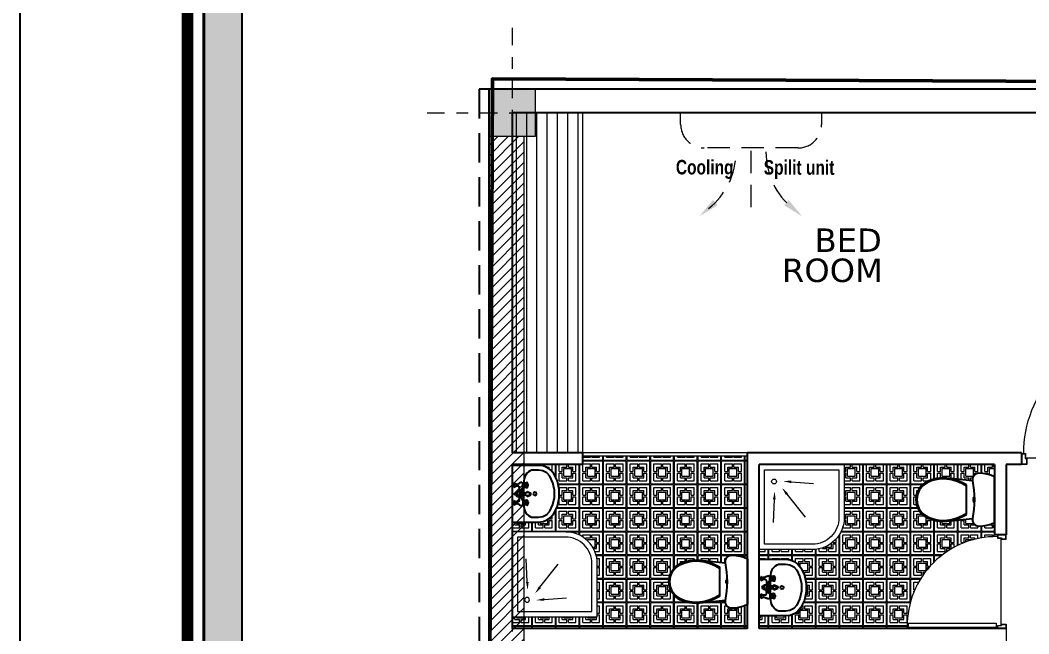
# Model space of a CAD drawing. Header units: inches. Extents: x 70 to 1974, y -315 to 363.
# Drawn here: x 101.33 to 109.92, y -282.8 to -277.57 of the extents above; entities that cross this region are included whole.
import ezdxf

# ---------------------------------------------------------------- set-up
doc = ezdxf.new("R2010")
doc.units = ezdxf.units.IN
doc.header["$MEASUREMENT"] = 0
for name, pattern in [('DASHDOT', [1, 0.5, -0.25, 0, -0.25]), ('DASHED2', [9.525, 6.35, -3.175]), ('HIDDEN', [0.375, 0.25, -0.125]), ('Ncc_0', [28, 4, 4, 4, 4, 4, 4, 4])]:
    doc.linetypes.add(name, pattern=pattern)
for name, color, linetype, lineweight in [('1', 19, 'Continuous', 5), ('3', 244, 'Continuous', 20), ('Building', 252, 'Ncc_0', 0), ('hidden line', 252, 'Continuous', 5), ('LAYER1', 8, 'Continuous', 9)]:
    doc.layers.add(name, color=color, linetype=linetype, lineweight=lineweight)
for name, color, linetype in [('7', 7, 'Continuous'), ('fer', 8, 'Continuous'), ('HID', 5, 'HIDDEN'), ('LNS', 55, 'Continuous')]:
    doc.layers.add(name, color=color, linetype=linetype)
doc.layers.add('AX', color=7, linetype='Continuous', lineweight=18, true_color=0xb7ad8f)
doc.styles.add('Italic', font='italic.shx', dxfattribs={"height": 0.7})
doc.styles.add('STYLE7', font='verdana.ttf')
pattern_1 = [(0, (-82.30616, -292.80701), (1e-16, 0.2015), [0.195, -0.0065]), (90, (-82.30616, -292.80701), (-0.2015, 2e-16), [0.195, -0.0065]), (0, (-82.30616, -292.61201), (1e-16, 0.2015), [0.195, -0.0065]), (90, (-82.11116, -292.80701), (-0.2015, 2e-16), [0.195, -0.0065]), (0, (-82.28016, -292.78101), (1e-16, 0.2015), [0.065, -0.013, 0.065, -0.0585]), (90, (-82.28016, -292.78101), (-0.2015, 2e-16), [0.065, -0.013, 0.065, -0.0585]), (0, (-82.28016, -292.63801), (1e-16, 0.2015), [0.065, -0.013, 0.065, -0.0585]), (90, (-82.13716, -292.78101), (-0.2015, 2e-16), [0.065, -0.013, 0.065, -0.0585]), (0, (-82.24116, -292.74201), (1e-16, 0.2015), [0.065, -0.1365]), (90, (-82.24116, -292.74201), (-0.2015, 2e-16), [0.065, -0.1365]), (0, (-82.24116, -292.67701), (1e-16, 0.2015), [0.065, -0.1365]), (90, (-82.17616, -292.74201), (-0.2015, 2e-16), [0.065, -0.1365]), (90, (-82.21516, -292.78101), (-0.2015, 2e-16), [0.026, -0.091, 0.026, -0.0585]), (90, (-82.20216, -292.78101), (-0.2015, 2e-16), [0.026, -0.091, 0.026, -0.0585]), (0, (-82.28016, -292.71601), (1e-16, 0.2015), [0.026, -0.091, 0.026, -0.0585]), (0, (-82.28016, -292.70301), (1e-16, 0.2015), [0.026, -0.091, 0.026, -0.0585]), (0, (-82.25416, -292.75501), (1e-16, 0.2015), [0.039, -0.013, 0.039, -0.1105]), (0, (-82.25416, -292.66401), (1e-16, 0.2015), [0.039, -0.013, 0.039, -0.1105]), (90, (-82.25416, -292.75501), (-0.2015, 2e-16), [0.039, -0.013, 0.039, -0.1105]), (90, (-82.16316, -292.75501), (-0.2015, 2e-16), [0.039, -0.013, 0.039, -0.1105])]

# ---------------------------------------------------------------- blocks, each defined once
blk = doc.blocks.new('DR100K')
at = {"color": 0}
blk.add_line((-0.0463, -0.0524), (-0.9537, -0.0524), dxfattribs=at)
at = {"color": 0, "linetype": 'Continuous'}
for p, q in [((-0.0591, -0.5731), (-0.0591, -0.1073)), ((-0.0591, -0.1073), (-0.0197, -0.1073)), ((-0.0192, -0.1073), (-0.0192, -0.0923)), ((-0.0192, -0.0923), (-0.0115, -0.0923)), ((-0.0115, -0.0923), (-0.0115, -0.5731)), ((-0.0591, -1.0389), (-0.0591, -0.5731)), ((-0.0115, -0.5731), (-0.0115, -1.0539)), ((-0.0197, -1.0389), (-0.0591, -1.0389)), ((-0.0192, -1.0539), (-0.0192, -1.0389)), ((-0.0115, -1.0539), (-0.0192, -1.0539))]:
    blk.add_line(p, q, dxfattribs=at)
for points in [[(-0.9537, -0.0524), (-0.9537, 0), (-1, 0), (-1, -0.0923), (-0.9658, -0.0923), (-0.9658, -0.0524)], [(-0.0463, -0.0524), (-0.0463, 0), (0, 0), (0, -0.0923), (-0.0342, -0.0923), (-0.0342, -0.0524)], [(-0.9557, -0.0505), (-0.9557, -0.0019), (-0.9981, -0.0019), (-0.9981, -0.0904), (-0.9677, -0.0904), (-0.9677, -0.0505)], [(-0.0443, -0.0505), (-0.0443, -0.0019), (-0.0019, -0.0019), (-0.0019, -0.0904), (-0.0323, -0.0904), (-0.0323, -0.0505)]]:
    blk.add_lwpolyline(points, close=True, dxfattribs=at)
blk.add_arc((-0.0294, -0.1026), 0.9514, 179.3821, 270.61611, dxfattribs=at)
blk = doc.blocks.new('PL_WC_1_UT')
at = {"layer": 'fer', "linetype": 'ByBlock'}
for p, q in [((-0.245, 0.608), (-0.256, 0.569)), ((-0.228, 0.645), (-0.245, 0.608)), ((0.228, 0.645), (-0.228, 0.645)), ((0.245, 0.608), (0.228, 0.645)), ((0.256, 0.569), (0.245, 0.608)), ((-0.264, 0.529), (-0.266, 0.488)), ((-0.256, 0.569), (-0.264, 0.529)), ((0.264, 0.529), (0.256, 0.569)), ((0.266, 0.488), (0.264, 0.529)), ((-0.266, 0.488), (-0.26, 0.46)), ((-0.26, 0.46), (-0.242, 0.438)), ((-0.242, 0.438), (-0.217, 0.426)), ((-0.217, 0.426), (-0.189, 0.425)), ((-0.189, 0.425), (-0.216, 0.168)), ((0.189, 0.425), (0.217, 0.426)), ((0.216, 0.168), (0.189, 0.425)), ((0.217, 0.426), (0.242, 0.438)), ((0.242, 0.438), (0.26, 0.46)), ((0.26, 0.46), (0.266, 0.488)), ((-0.216, 0.168), (-0.218, 0.117)), ((-0.218, 0.117), (-0.213, 0.066)), ((0.213, 0.066), (0.218, 0.117)), ((0.218, 0.117), (0.216, 0.168)), ((-0.213, 0.066), (-0.2, 0.016)), ((-0.2, 0.016), (-0.181, -0.032)), ((0.181, -0.032), (0.2, 0.016)), ((0.2, 0.016), (0.213, 0.066)), ((-0.181, -0.032), (-0.149, -0.078)), ((-0.149, -0.078), (-0.106, -0.113)), ((0.106, -0.113), (0.149, -0.078)), ((0.149, -0.078), (0.181, -0.032)), ((-0.106, -0.113), (-0.055, -0.136)), ((-0.055, -0.136), (0, -0.144)), ((0, -0.144), (0.055, -0.136)), ((0.055, -0.136), (0.106, -0.113))]:
    blk.add_line(p, q, dxfattribs=at)
at = {"layer": 'fer', "color": 0, "linetype": 'ByBlock'}
for p, q in [((-0.189, 0.425), (-0.142, 0.433)), ((-0.142, 0.433), (-0.095, 0.439)), ((-0.095, 0.439), (-0.048, 0.443)), ((-0.048, 0.443), (0, 0.444)), ((-0.024, 0.443), (-0.022, 0.44)), ((-0.022, 0.44), (-0.012, 0.433)), ((-0.012, 0.433), (0, 0.431)), ((-0.003, 0.444), (0, 0.443)), ((0, 0.443), (0.003, 0.444)), ((0, 0.444), (0.048, 0.443)), ((0, 0.431), (0.012, 0.433)), ((0.012, 0.433), (0.022, 0.44)), ((0.022, 0.44), (0.024, 0.443)), ((0.048, 0.443), (0.095, 0.439)), ((0.095, 0.439), (0.142, 0.433)), ((0.142, 0.433), (0.189, 0.425)), ((-0.173, 0.319), (-0.193, 0.271)), ((-0.162, 0.319), (-0.183, 0.27)), ((-0.148, 0.365), (-0.173, 0.319)), ((-0.136, 0.365), (-0.162, 0.319)), ((0.148, 0.365), (-0.148, 0.365)), ((0.162, 0.319), (0.136, 0.365)), ((0.173, 0.319), (0.148, 0.365)), ((0.183, 0.27), (0.162, 0.319)), ((0.193, 0.271), (0.173, 0.319)), ((-0.208, 0.22), (-0.216, 0.168)), ((-0.193, 0.271), (-0.208, 0.22)), ((-0.198, 0.219), (-0.207, 0.167)), ((-0.183, 0.27), (-0.198, 0.219)), ((0.198, 0.219), (0.183, 0.27)), ((0.208, 0.22), (0.193, 0.271)), ((0.207, 0.167), (0.198, 0.219)), ((0.216, 0.168), (0.208, 0.22)), ((-0.207, 0.167), (-0.209, 0.117)), ((-0.209, 0.117), (-0.203, 0.067)), ((0.203, 0.067), (0.209, 0.117)), ((0.209, 0.117), (0.207, 0.167)), ((-0.203, 0.067), (-0.191, 0.019)), ((-0.191, 0.019), (-0.172, -0.027)), ((0.172, -0.027), (0.191, 0.019)), ((0.191, 0.019), (0.203, 0.067)), ((-0.172, -0.027), (-0.142, -0.071)), ((-0.142, -0.071), (-0.101, -0.105)), ((0.101, -0.105), (0.142, -0.071)), ((0.142, -0.071), (0.172, -0.027)), ((-0.101, -0.105), (-0.053, -0.127)), ((-0.053, -0.127), (0, -0.134)), ((0, -0.134), (0.053, -0.127)), ((0.053, -0.127), (0.101, -0.105))]:
    blk.add_line(p, q, dxfattribs=at)
blk = doc.blocks.new('Bath4')
for p, q in [((-0.652, -0.5264), (-0.6377, -0.3365)), ((-0.5472, -0.5632), (-0.3492, -0.4082)), ((-0.5019, -0.6708), (-0.3044, -0.6801))]:
    blk.add_line(p, q)
for points in [[(-0.0742, -0.8), (-0.8, -0.8), (-0.8, -0.0742), (-0.3464, -0.0742, -0.414214), (-0.0742, -0.3464)], [(-0.1196, -0.7546), (-0.7546, -0.7546), (-0.7546, -0.1196), (-0.3464, -0.1196, -0.414214), (-0.1196, -0.3464)]]:
    blk.add_lwpolyline(points, format="xyb", close=True)
blk.add_circle((-0.6545, -0.6727), 0.0207)
for points in [[(-0.6633, -0.5255), (-0.6407, -0.5272), (-0.6571, -0.5942)], [(-0.5542, -0.5542), (-0.5402, -0.5721), (-0.6008, -0.6051)], [(-0.5014, -0.6595), (-0.5024, -0.6822), (-0.5699, -0.6677)]]:
    blk.add_solid(points)
blk = doc.blocks.new('DASTSHO')
at = {"layer": 'fer', "linetype": 'Continuous'}
h = blk.add_hatch(dxfattribs=at)
h.set_pattern_fill('EMPTY_FILL', color=256, scale=1000000.0, style=0)
h.set_pattern_definition([(0, (1000000, 1000000), (0, 1000000), [1e-05, -1000000])])
h.paths.add_polyline_path([(-0.3, 0), (-0.3, -0.28), (-0.297, -0.312), (-0.289, -0.342), (-0.276, -0.371), (-0.259, -0.398), (-0.237, -0.421), (-0.211, -0.44), (-0.145, -0.473), (-0.074, -0.493), (0, -0.5), (0.074, -0.493), (0.145, -0.473), (0.211, -0.44), (0.237, -0.421), (0.259, -0.398), (0.276, -0.371), (0.289, -0.342), (0.297, -0.312), (0.3, -0.28), (0.3, 0)], flags=0)
at = {"layer": 'fer', "linetype": 'ByBlock'}
for p, q in [((-0.3, 0), (-0.3, -0.28)), ((-0.27, 0), (-0.3, 0)), ((0.27, 0), (-0.27, 0)), ((0.3, 0), (0.27, 0)), ((0.3, -0.28), (0.3, 0)), ((-0.248, -0.206), (-0.25, -0.224)), ((-0.242, -0.189), (-0.248, -0.206)), ((-0.232, -0.172), (-0.242, -0.189)), ((-0.218, -0.157), (-0.232, -0.172)), ((-0.201, -0.145), (-0.218, -0.157)), ((-0.181, -0.134), (-0.201, -0.145)), ((-0.159, -0.127), (-0.181, -0.134)), ((-0.136, -0.122), (-0.159, -0.127)), ((-0.112, -0.12), (-0.136, -0.122)), ((-0.014, -0.12), (-0.112, -0.12)), ((0.112, -0.12), (0.008, -0.12)), ((0.136, -0.122), (0.112, -0.12)), ((0.159, -0.127), (0.136, -0.122)), ((0.181, -0.134), (0.159, -0.127)), ((0.201, -0.145), (0.181, -0.134)), ((0.218, -0.157), (0.201, -0.145)), ((0.232, -0.172), (0.218, -0.157)), ((0.242, -0.189), (0.232, -0.172)), ((0.248, -0.206), (0.242, -0.189)), ((0.25, -0.224), (0.248, -0.206)), ((-0.25, -0.224), (-0.25, -0.28)), ((0.25, -0.28), (0.25, -0.224))]:
    blk.add_line(p, q, dxfattribs=at)
at = {"layer": 'fer'}
for p, q in [((-0.124, -0.104), (-0.118, -0.113)), ((-0.116, -0.018), (-0.076, -0.018)), ((-0.116, -0.023), (-0.116, -0.018)), ((-0.116, -0.023), (-0.076, -0.023)), ((-0.116, -0.023), (-0.106, -0.038)), ((-0.106, -0.047), (-0.106, -0.038)), ((-0.076, -0.023), (-0.086, -0.038)), ((-0.086, -0.071), (-0.086, -0.038)), ((-0.076, -0.023), (-0.076, -0.018)), ((-0.061, -0.104), (-0.066, -0.106)), ((-0.057, -0.079), (-0.023, -0.079)), ((-0.04, -0.099), (-0.018, -0.099)), ((-0.014, -0.118), (-0.026, -0.066)), ((-0.016, -0.054), (0.01, -0.054)), ((-0.012, -0.14), (-0.012, -0.083)), ((0.005, -0.14), (0.005, -0.083)), ((0.008, -0.118), (0.02, -0.066)), ((0.034, -0.099), (0.012, -0.099)), ((0.051, -0.079), (0.017, -0.079)), ((0.055, -0.104), (0.06, -0.106)), ((0.07, -0.023), (0.07, -0.018)), ((0.11, -0.018), (0.07, -0.018)), ((0.07, -0.023), (0.08, -0.038)), ((0.11, -0.023), (0.07, -0.023)), ((0.08, -0.071), (0.08, -0.038)), ((0.11, -0.023), (0.1, -0.038)), ((0.1, -0.047), (0.1, -0.038)), ((0.11, -0.023), (0.11, -0.018)), ((0.117, -0.104), (0.112, -0.113)), ((-0.123, -0.153), (-0.118, -0.121)), ((-0.123, -0.16), (-0.123, -0.153)), ((-0.123, -0.16), (-0.123, -0.153)), ((-0.12, -0.153), (-0.116, -0.121)), ((-0.12, -0.16), (-0.12, -0.153)), ((-0.115, -0.121), (-0.119, -0.153)), ((-0.119, -0.16), (-0.119, -0.153)), ((-0.073, -0.164), (-0.119, -0.164)), ((-0.118, -0.121), (-0.118, -0.113)), ((-0.074, -0.113), (-0.118, -0.113)), ((-0.118, -0.153), (-0.114, -0.121)), ((-0.074, -0.121), (-0.118, -0.121)), ((-0.118, -0.16), (-0.118, -0.153)), ((-0.113, -0.121), (-0.116, -0.153)), ((-0.116, -0.16), (-0.116, -0.153)), ((-0.115, -0.153), (-0.112, -0.121)), ((-0.115, -0.16), (-0.115, -0.153)), ((-0.114, -0.153), (-0.11, -0.121)), ((-0.114, -0.16), (-0.114, -0.153)), ((-0.108, -0.153), (-0.106, -0.121)), ((-0.108, -0.164), (-0.108, -0.153)), ((-0.106, -0.153), (-0.104, -0.121)), ((-0.106, -0.164), (-0.106, -0.153)), ((-0.105, -0.165), (-0.105, -0.164)), ((-0.102, -0.121), (-0.103, -0.153)), ((-0.103, -0.164), (-0.103, -0.153)), ((-0.091, -0.169), (-0.101, -0.169)), ((-0.098, -0.153), (-0.098, -0.121)), ((-0.098, -0.164), (-0.098, -0.153)), ((-0.098, -0.164), (-0.098, -0.153)), ((-0.096, -0.164), (-0.096, -0.121)), ((-0.094, -0.153), (-0.094, -0.121)), ((-0.094, -0.164), (-0.094, -0.153)), ((-0.09, -0.121), (-0.089, -0.153)), ((-0.089, -0.164), (-0.089, -0.153)), ((-0.087, -0.153), (-0.088, -0.121)), ((-0.087, -0.164), (-0.087, -0.153)), ((-0.087, -0.165), (-0.087, -0.164)), ((-0.084, -0.153), (-0.086, -0.121)), ((-0.084, -0.164), (-0.084, -0.153)), ((-0.079, -0.153), (-0.082, -0.121)), ((-0.077, -0.153), (-0.08, -0.121)), ((-0.079, -0.121), (-0.076, -0.153)), ((-0.079, -0.16), (-0.079, -0.153)), ((-0.074, -0.153), (-0.078, -0.121)), ((-0.077, -0.121), (-0.073, -0.153)), ((-0.077, -0.16), (-0.077, -0.153)), ((-0.072, -0.153), (-0.076, -0.121)), ((-0.076, -0.16), (-0.076, -0.153)), ((-0.073, -0.111), (-0.074, -0.113)), ((-0.074, -0.121), (-0.074, -0.113)), ((-0.069, -0.153), (-0.074, -0.121)), ((-0.074, -0.16), (-0.074, -0.153)), ((-0.073, -0.16), (-0.073, -0.153)), ((-0.072, -0.16), (-0.072, -0.153)), ((-0.069, -0.16), (-0.069, -0.153)), ((-0.069, -0.16), (-0.069, -0.153)), ((-0.028, -0.16), (-0.013, -0.196)), ((-0.013, -0.196), (0.007, -0.196)), ((0.022, -0.16), (0.007, -0.196)), ((0.063, -0.153), (0.068, -0.121)), ((0.063, -0.16), (0.063, -0.153)), ((0.063, -0.16), (0.063, -0.153)), ((0.066, -0.153), (0.07, -0.121)), ((0.066, -0.16), (0.066, -0.153)), ((0.067, -0.111), (0.068, -0.113)), ((0.071, -0.121), (0.067, -0.153)), ((0.067, -0.16), (0.067, -0.153)), ((0.067, -0.164), (0.113, -0.164)), ((0.068, -0.113), (0.112, -0.113)), ((0.068, -0.121), (0.068, -0.113)), ((0.068, -0.121), (0.112, -0.121)), ((0.068, -0.153), (0.072, -0.121)), ((0.068, -0.16), (0.068, -0.153)), ((0.073, -0.121), (0.069, -0.153)), ((0.069, -0.16), (0.069, -0.153)), ((0.071, -0.153), (0.074, -0.121)), ((0.071, -0.16), (0.071, -0.153)), ((0.072, -0.153), (0.075, -0.121)), ((0.072, -0.16), (0.072, -0.153)), ((0.077, -0.153), (0.079, -0.121)), ((0.077, -0.164), (0.077, -0.153)), ((0.08, -0.153), (0.082, -0.121)), ((0.08, -0.164), (0.08, -0.153)), ((0.081, -0.165), (0.081, -0.164)), ((0.084, -0.121), (0.083, -0.153)), ((0.083, -0.164), (0.083, -0.153)), ((0.085, -0.169), (0.095, -0.169)), ((0.088, -0.153), (0.088, -0.121)), ((0.088, -0.164), (0.088, -0.153)), ((0.09, -0.164), (0.09, -0.121)), ((0.092, -0.153), (0.092, -0.121)), ((0.092, -0.164), (0.092, -0.153)), ((0.092, -0.164), (0.092, -0.153)), ((0.095, -0.121), (0.096, -0.153)), ((0.096, -0.164), (0.096, -0.153)), ((0.099, -0.153), (0.098, -0.121)), ((0.099, -0.164), (0.099, -0.153)), ((0.099, -0.165), (0.099, -0.164)), ((0.102, -0.153), (0.1, -0.121)), ((0.102, -0.164), (0.102, -0.153)), ((0.107, -0.153), (0.104, -0.121)), ((0.109, -0.153), (0.105, -0.121)), ((0.106, -0.121), (0.11, -0.153)), ((0.107, -0.16), (0.107, -0.153)), ((0.112, -0.153), (0.108, -0.121)), ((0.108, -0.121), (0.113, -0.153)), ((0.109, -0.16), (0.109, -0.153)), ((0.114, -0.153), (0.11, -0.121)), ((0.11, -0.16), (0.11, -0.153)), ((0.112, -0.121), (0.112, -0.113)), ((0.116, -0.153), (0.112, -0.121)), ((0.112, -0.16), (0.112, -0.153)), ((0.113, -0.16), (0.113, -0.153)), ((0.114, -0.16), (0.114, -0.153)), ((0.116, -0.16), (0.116, -0.153)), ((0.117, -0.16), (0.117, -0.153))]:
    blk.add_line(p, q, dxfattribs=at)
at = {"layer": 'fer', "linetype": 'ByBlock'}
for points in [[(-0.3, -0.28), (-0.294, -0.327), (-0.276, -0.371), (-0.248, -0.41), (-0.211, -0.44)], [(-0.25, -0.28), (-0.242, -0.326), (-0.22, -0.366), (-0.185, -0.397)], [(0.185, -0.397), (0.22, -0.366), (0.242, -0.326), (0.25, -0.28)], [(0.211, -0.44), (0.248, -0.41), (0.276, -0.371), (0.294, -0.327), (0.3, -0.28)], [(-0.185, -0.397), (-0.115, -0.431), (-0.039, -0.448), (0.039, -0.448), (0.115, -0.431), (0.185, -0.397)], [(-0.211, -0.44), (-0.131, -0.478), (-0.044, -0.498), (0.044, -0.498), (0.131, -0.478), (0.211, -0.44)]]:
    blk.add_lwpolyline(points, dxfattribs=at)
blk.add_lwpolyline([(0, -0.224), (-0.012, -0.229), (-0.018, -0.241), (-0.012, -0.254), (0, -0.259), (0.012, -0.254), (0.018, -0.241), (0.012, -0.229)], close=True, dxfattribs=at)
blk.add_lwpolyline([(0, -0.224), (-0.012, -0.229), (-0.018, -0.241), (-0.012, -0.254), (0, -0.259), (0.012, -0.254), (0.018, -0.241), (0.012, -0.229)], close=True, dxfattribs=at)
at = {"layer": 'fer'}
for centre, radius in [((-0.003, -0.041), 0.0131), ((-0.003, -0.083), 0.00838), ((-0.003, -0.041), 0.00814), ((-0.003, -0.083), 0.00638)]:
    blk.add_circle(centre, radius, dxfattribs=at)
for centre, radius, start, end in [((-0.096, -0.097), 0.0282, 140.0876, 192.9962), ((-0.156, -0.047), 0.05, 320.0876, 0), ((-0.096, -0.097), 0.0282, 60.122, 69.2491), ((-0.057, -0.029), 0.05, 240.122, 270), ((-0.04, -0.149), 0.05, 90, 130.3983), ((-0.003, -0.068), 0.0279, 117.5903, 204.3145), ((-0.003, -0.091), 0.0279, 196.9433, 246.1873), ((-0.016, -0.064), 0.01, 90, 186.4645), ((-0.003, -0.091), 0.0279, 293.8127, 343.0567), ((-0.003, -0.068), 0.0279, 335.6855, 62.4097), ((0.01, -0.064), 0.01, 353.5355, 90), ((0.034, -0.149), 0.05, 49.6017, 90), ((0.051, -0.029), 0.05, 270, 299.878), ((0.09, -0.097), 0.0282, 110.7509, 119.878), ((0.15, -0.047), 0.05, 180, 219.9124), ((0.09, -0.097), 0.0282, 347.0038, 39.9124), ((-0.119, -0.16), 0.004, 180, 270), ((-0.119, -0.16), 0.004, 180, 270), ((-0.116, -0.16), 0.004, 180, 270), ((-0.115, -0.16), 0.004, 180, 270), ((-0.114, -0.16), 0.004, 180, 270), ((-0.112, -0.16), 0.004, 180, 270), ((-0.111, -0.16), 0.004, 180, 270), ((-0.11, -0.16), 0.004, 180, 270), ((-0.101, -0.165), 0.004, 180, 270), ((-0.091, -0.165), 0.004, 270, 0), ((-0.083, -0.16), 0.004, 270, 0), ((-0.081, -0.16), 0.004, 270, 0), ((-0.08, -0.16), 0.004, 270, 0), ((-0.078, -0.16), 0.004, 270, 0), ((-0.077, -0.16), 0.004, 270, 0), ((-0.076, -0.16), 0.004, 270, 0), ((-0.073, -0.16), 0.004, 270, 0), ((-0.073, -0.16), 0.004, 270, 0), ((-0.068, -0.123), 0.0542, 317.6979, 11.2911), ((0.025, -0.161), 0.0425, 149.7923, 221.2189), ((-0.003, -0.186), 0.005, 221.2189, 318.7811), ((-0.031, -0.161), 0.0425, 318.7811, 30.2077), ((0.062, -0.123), 0.0542, 168.7089, 222.3021), ((0.067, -0.16), 0.004, 180, 270), ((0.067, -0.16), 0.004, 180, 270), ((0.07, -0.16), 0.004, 180, 270), ((0.071, -0.16), 0.004, 180, 270), ((0.072, -0.16), 0.004, 180, 270), ((0.073, -0.16), 0.004, 180, 270), ((0.075, -0.16), 0.004, 180, 270), ((0.076, -0.16), 0.004, 180, 270), ((0.085, -0.165), 0.004, 180, 270), ((0.095, -0.165), 0.004, 270, 0), ((0.103, -0.16), 0.004, 270, 0), ((0.105, -0.16), 0.004, 270, 0), ((0.106, -0.16), 0.004, 270, 0), ((0.108, -0.16), 0.004, 270, 0), ((0.109, -0.16), 0.004, 270, 0), ((0.11, -0.16), 0.004, 270, 0), ((0.112, -0.16), 0.004, 270, 0), ((0.113, -0.16), 0.004, 270, 0)]:
    blk.add_arc(centre, radius, start, end, dxfattribs=at)
blk = doc.blocks.new('k1')
at = {"true_color": 0x636466}
h = blk.add_hatch(color=251, dxfattribs=at)
h.dxf.hatch_style = 1
h.paths.add_polyline_path([(-480.4941, -162.334), (-480.4938, -163.0258), (-480.4944, -198.9467), (-480.1797, -198.9467), (-480.18, -162.334)])
blk.add_line((-480.1781, -162.6335), (-480.1781, -198.9489))
for points in [[(-452.3663, -202.6667), (-482.0663, -202.6667), (-482.0663, -160.6624), (-452.3663, -160.6624)], [(-482.0663, -160.6624), (-452.3663, -160.6624), (-452.3663, -202.6667), (-482.0663, -202.6667)]]:
    blk.add_lwpolyline(points, close=True)
blk.add_lwpolyline([(-480.1781, -162.6335), (-480.1781, -198.9489), (-480.4946, -198.9489), (-480.4946, -162.3188), (-480.1781, -162.3188)])
at = {"layer": '3', "const_width": 0.1}
for points in [[(-480.6413, -192.1368), (-480.6413, -162.3188)], [(-480.6413, -198.9461), (-480.6413, -162.3188)]]:
    blk.add_lwpolyline(points, dxfattribs=at)
at = {"layer": '7', "lineweight": 30}
blk.add_line((-480.5057, -198.9461), (-480.5029, -162.3188), dxfattribs=at)
blk = doc.blocks.new('s.botoni')
at = {"layer": 'AX'}
h = blk.add_hatch(color=256, dxfattribs=at)
h.paths.add_polyline_path([(19.4728, 218.8252), (19.4728, 219.1106), (19.7583, 219.1106), (19.7583, 218.8252)])
h.paths.add_polyline_path([(19.7583, 218.711), (19.4728, 218.711), (19.4728, 218.8252), (19.7583, 218.8252)])
h.paths.add_polyline_path([(19.4728, 218.711), (19.3586, 218.711), (19.3586, 218.8252), (19.4728, 218.8252)])
h.paths.add_polyline_path([(19.4728, 218.8252), (19.3586, 218.8252), (19.3586, 219.1106), (19.4728, 219.1106)])
at = {"layer": 'AX', "linetype": 'DASHDOT', "ltscale": 0.3}
for p, q in [((19.5576, 219.6356), (19.5576, 218.2356)), ((18.8336, 218.9108), (20.2336, 218.9108))]:
    blk.add_line(p, q, dxfattribs=at)
at = {"layer": 'AX', "linetype": 'Continuous'}
blk.add_lwpolyline([(19.3586, 218.711), (19.7583, 218.711), (19.7583, 219.1106), (19.3586, 219.1106), (19.3586, 218.711)], dxfattribs=at)
blk = doc.blocks.new('s13')
at = {"layer": 'AX', "linetype": 'Continuous'}
h = blk.add_hatch(dxfattribs=at)
h.set_pattern_fill('ANSI31', color=256, scale=0.5)
h.paths.add_polyline_path([(113.6077, -32.8953), (113.3087, -32.8953), (113.3087, -37.4957), (113.6077, -37.4957)])
blk.add_lwpolyline([(113.3087, -32.8953), (113.6077, -32.8953), (113.6077, -37.4957), (113.3087, -37.4957)], close=True, dxfattribs=at)
for p in [(93.9501, -251.6062), (93.9501, -256.6064)]:
    blk.add_blockref('s.botoni', p, dxfattribs=at)
blk = doc.blocks.new('sp')
at = {"layer": 'LAYER1', "color": 150, "linetype": 'DASHED2', "ltscale": 0.03}
blk.add_line((30.2461, 9.7596), (30.2469, 9.2059), dxfattribs=at)
blk.add_lwpolyline([(29.646, 10.0837), (30.846, 10.0855), (30.8462, 9.9855, -0.414214), (30.6465, 9.7852), (29.8465, 9.784, -0.414214), (29.6462, 9.9837)], format="xyb", close=True, dxfattribs=at)
for centre, start, end in [((29.5017, 9.7471), 308.56909, 0.24647), ((30.9896, 9.7493), 179.92092, 231.5983)]:
    blk.add_arc(centre, 0.616, start, end, dxfattribs=at)
for points in [[(29.9626, 9.2949), (29.9237, 9.3398), (29.8085, 9.2007)], [(30.5302, 9.2957), (30.5689, 9.3407), (30.6845, 9.2019)]]:
    blk.add_solid(points, dxfattribs=at)
at = {"layer": 'LNS', "color": 150, "ltscale": 0.02, "insert": (29.6066, 9.6803), "char_height": 0.123148, "width": 1.627686, "attachment_point": 1, "style": 'Italic'}
blk.add_mtext('\\pt0.2463;{\\fImpact|b0|i0|c0|p34;Cooling       Spilit unit}', dxfattribs=at)

msp = doc.modelspace()

# ---------------------------------------------------------------- hatches: boundary and pattern name
at = {"layer": 'AX', "true_color": 0x7aafdf}
h = msp.add_hatch(dxfattribs=at)
h.set_pattern_fill('AR-TILE03', color=143, scale=0.013, angle=1080, pattern_type=2)
h.set_pattern_definition(pattern_1)
h.paths.add_polyline_path([(107.52492, -281.28812), (106.12008, -281.28812), (106.12008, -281.35812), (105.52008, -281.35812), (105.52008, -281.36578), (105.74563, -281.36578), (105.78374, -281.37063), (105.81932, -281.38486), (105.85019, -281.40755), (105.87438, -281.43726), (105.90523, -281.5019), (105.92104, -281.57176), (105.92104, -281.64339), (105.90523, -281.71325), (105.87438, -281.77789), (105.85019, -281.80761), (105.81932, -281.8303), (105.78374, -281.84452), (105.74563, -281.84938), (105.52008, -281.84938), (105.52008, -281.93236), (105.97368, -281.93236, -0.4142136), (106.24584, -282.20452), (106.24584, -282.65812), (105.52008, -282.65812), (105.52008, -282.75812), (107.52492, -282.75812), (107.52492, -282.55216), (107.49318, -282.56599), (107.46004, -282.576), (107.42596, -282.58206), (107.3914, -282.58409), (107.36802, -282.57883), (107.34914, -282.56405), (107.33842, -282.54261), (107.33791, -282.51864), (107.11974, -282.54202), (107.07613, -282.54358), (107.03274, -282.53897), (106.99044, -282.52827), (106.95008, -282.5117), (106.9109, -282.48495), (106.88056, -282.44849), (106.86137, -282.40511), (106.85481, -282.35813), (106.86137, -282.31114), (106.88056, -282.26776), (106.9109, -282.2313), (106.95008, -282.20455), (106.99044, -282.18798), (107.03274, -282.17728), (107.07613, -282.17267), (107.11974, -282.17423), (107.33791, -282.19761), (107.33842, -282.17364), (107.34914, -282.1522), (107.36802, -282.13742), (107.3914, -282.13216), (107.42596, -282.13419), (107.46004, -282.14025), (107.49318, -282.15026), (107.52492, -282.16409)])
h = msp.add_hatch(dxfattribs=at)
h.set_pattern_fill('AR-TILE03', color=143, scale=0.013, angle=1080, pattern_type=2)
h.set_pattern_definition(pattern_1)
h.paths.add_polyline_path([(109.65591, -281.97351), (109.65591, -281.95812), (109.62976, -281.95812), (109.62976, -281.85216), (109.59802, -281.86599), (109.56488, -281.876), (109.5308, -281.88206), (109.49624, -281.88409), (109.47286, -281.87883), (109.45398, -281.86405), (109.44325, -281.84261), (109.44275, -281.81864), (109.22458, -281.84201), (109.18097, -281.84358), (109.13758, -281.83897), (109.09528, -281.82827), (109.05492, -281.8117), (109.01574, -281.78495), (108.9854, -281.74849), (108.96621, -281.7051), (108.95965, -281.65812), (108.96621, -281.61114), (108.9854, -281.56776), (109.01574, -281.5313), (109.05492, -281.50454), (109.09528, -281.48798), (109.13758, -281.47728), (109.18097, -281.47267), (109.22458, -281.47423), (109.44275, -281.49761), (109.44325, -281.47364), (109.45398, -281.4522), (109.47286, -281.43742), (109.49624, -281.43216), (109.5308, -281.43419), (109.56488, -281.44025), (109.59802, -281.45026), (109.62976, -281.46409), (109.62976, -281.35812), (108.35068, -281.35812), (108.35068, -281.81172, -0.4142136), (108.07852, -282.08388), (107.62492, -282.08388), (107.62492, -282.16687), (107.85047, -282.16687), (107.88858, -282.17173), (107.92416, -282.18595), (107.95503, -282.20864), (107.97922, -282.23835), (108.01007, -282.303), (108.02588, -282.37286), (108.02588, -282.44448), (108.01007, -282.51434), (107.97922, -282.57899), (107.95503, -282.6087), (107.92416, -282.63139), (107.88858, -282.64561), (107.85047, -282.65047), (107.62492, -282.65047), (107.62492, -282.75812), (109.65591, -282.75812), (109.65591, -282.74895), (109.27128, -282.74895), (108.88664, -282.74895), (108.88664, -282.74276, -0.420536)])
at = {"layer": 'hidden line'}
h = msp.add_hatch(dxfattribs=at)
h.set_pattern_fill('ANSI31', color=256, scale=0.7, angle=45)
h.set_pattern_definition([(90, (-82.30616, -292.807015), (-0.0875, 0), [])])
h.paths.add_polyline_path([(105.52008, -281.25812), (106.12008, -281.25812), (106.12008, -278.35812), (105.52008, -278.35812)])

# ---------------------------------------------------------------- linework, layer by layer
for p, q in [((112.26008, -278.15812), (105.24008, -278.15812)), ((105.32008, -278.15812), (105.32008, -293.15812)), ((112.26008, -278.35812), (105.52008, -278.35812)), ((105.52008, -278.35812), (105.52008, -281.25812)), ((106.12008, -281.25812), (105.52008, -281.25812)), ((106.12008, -281.25812), (106.12008, -281.35812)), ((109.86008, -281.25812), (107.52492, -281.25812)), ((107.52492, -282.75812), (107.52492, -281.25812)), ((109.86008, -281.25812), (109.86008, -281.35812)), ((105.52008, -281.35812), (105.52008, -282.75812)), ((106.12008, -281.35812), (105.52008, -281.35812)), ((109.62976, -281.35812), (107.62492, -281.35812)), ((107.62492, -282.75812), (107.62492, -281.35812)), ((109.62976, -281.35812), (109.62976, -281.95812)), ((109.86008, -281.35812), (109.72976, -281.35812)), ((109.72976, -281.35812), (109.72976, -281.95812)), ((109.72976, -281.95812), (109.62976, -281.95812)), ((107.52492, -282.75812), (105.52008, -282.75812)), ((109.72976, -282.75812), (107.62492, -282.75812))]:
    msp.add_line(p, q)
at = {"layer": 'Building', "color": 3, "lineweight": 50, "flags": 128}
msp.add_lwpolyline([(105.24008, -303.15812), (105.30199, -289.36153), (105.35266, -278.07007), (125.35247, -278.15882), (125.24008, -303.15857), (105.24008, -303.15812)], dxfattribs=at)
at = {"layer": 'HID', "color": 8}
msp.add_line((105.24008, -278.15812), (105.24008, -293.15812), dxfattribs=at)
at = {"layer": 'LAYER1', "linetype": 'ByBlock'}
for p, q in [((106.12008, -278.35812), (106.12008, -281.25812)), ((109.72976, -282.75812), (109.72976, -284.59456))]:
    msp.add_line(p, q, dxfattribs=at)
at = {"layer": 'LAYER1', "color": 156}
for p, q in [((107.52492, -281.25812), (106.12008, -281.25812)), ((107.52492, -281.28812), (106.12008, -281.28812))]:
    msp.add_line(p, q, dxfattribs=at)

# ---------------------------------------------------------------- block references
for name, p in [('k1', (583.39411, -111.99361)), ('s13', (-7.98867, -245.66254))]:
    msp.add_blockref(name, p)
at = {"rotation": 359.8326091861237}
msp.add_blockref('sp', (77.28078, -288.35432), dxfattribs=at)
at = {"layer": '1'}
for name, p, xscale, yscale, zscale, rotation in [('DASTSHO', (105.52008, -281.60758), 0.8059164504111322, 0.8059164504111322, 0.8059164504111322, 90.00000000000001), ('PL_WC_1_UT', (109.08169, -281.65812), 0.849712059702847, 0.849712059702847, 0.849712059702847, 270), ('PL_WC_1_UT', (106.97686, -282.35813), -0.849712059702847, 0.849712059702847, 0.849712059702847, 270), ('DASTSHO', (107.62492, -282.40867), -0.8059164504111322, 0.8059164504111322, 0.8059164504111322, 90)]:
    msp.add_blockref(name, p, dxfattribs=dict(at, xscale=xscale, yscale=yscale, zscale=zscale, rotation=rotation))
at = {"layer": 'LAYER1', "linetype": 'ByBlock', "xscale": -1, "rotation": 180}
msp.add_blockref('DR100K', (110.86008, -281.35812), dxfattribs=at)
at = {"layer": 'LAYER1', "rotation": 270}
msp.add_blockref('Bath4', (108.42492, -282.15812), dxfattribs=at)
at = {"layer": 'LAYER1', "xscale": -1, "rotation": 270}
msp.add_blockref('Bath4', (106.32008, -281.85812), dxfattribs=at)
at = {"layer": 'LAYER1', "linetype": 'ByBlock', "xscale": 0.800000000000012, "yscale": 0.800000000000012, "zscale": 0.800000000000012, "rotation": 269.9999999995705}
msp.add_blockref('DR100K', (109.72976, -282.75812), dxfattribs=at)

# ---------------------------------------------------------------- texts
at = {"linetype": 'ByBlock', "style": 'STYLE7'}
for s, p in [('BED ', (108.09729, -279.5453)), ('ROOM', (107.81946, -279.80199))]:
    msp.add_text(s, height=0.2, dxfattribs=at).set_placement(p)

doc.saveas('drawing.dxf')
